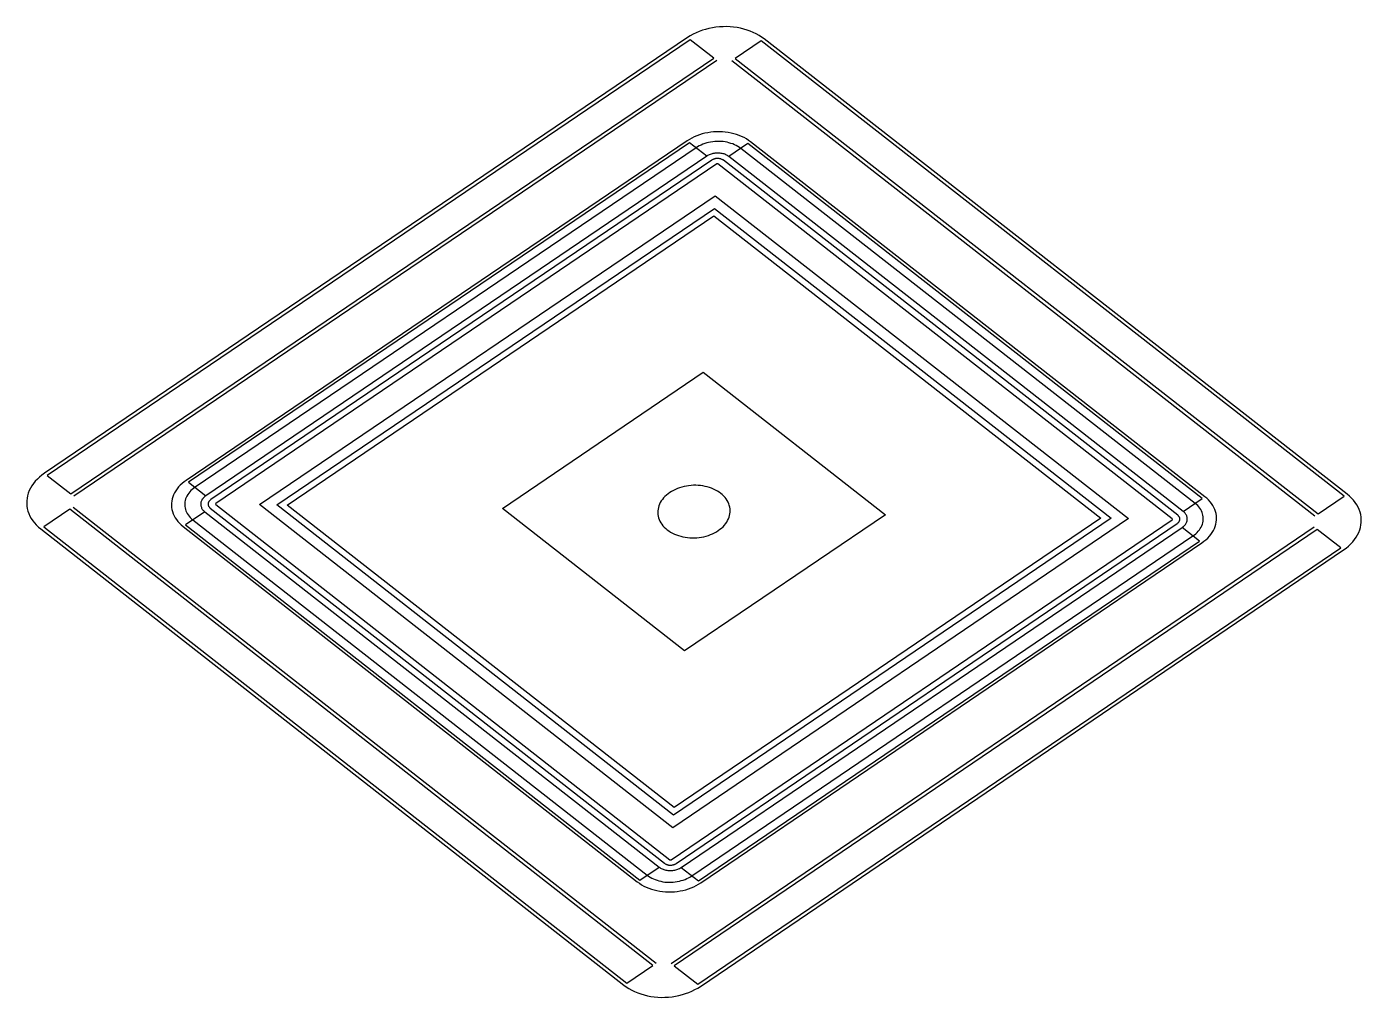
# Model space of a CAD drawing. Extents: x -68 to 264, y 51 to 115.
# Drawn here: x -27.037 to -25.37, y 84.462 to 85.675 of the extents above; entities that cross this region are included whole.
import ezdxf

# ---------------------------------------------------------------- set-up
doc = ezdxf.new("R2010")
doc.units = 0
doc.layers.get('0').update_dxf_attribs({"linetype": 'CONTINUOUS'})

msp = doc.modelspace()

# ---------------------------------------------------------------- linework, layer by layer
for p, q in [((-26.2013, 85.667), (-26.205, 85.6652)), ((-26.1974, 85.6686), (-26.2013, 85.667)), ((-26.1934, 85.6701), (-26.1974, 85.6686)), ((-26.1893, 85.6713), (-26.1934, 85.6701)), ((-26.1851, 85.6724), (-26.1893, 85.6713)), ((-26.1808, 85.6733), (-26.1851, 85.6724)), ((-26.1764, 85.6739), (-26.1808, 85.6733)), ((-26.172, 85.6744), (-26.1764, 85.6739)), ((-26.1676, 85.6746), (-26.172, 85.6744)), ((-26.1631, 85.6747), (-26.1676, 85.6746)), ((-26.1587, 85.6745), (-26.1631, 85.6747)), ((-26.1543, 85.6741), (-26.1587, 85.6745)), ((-26.15, 85.6735), (-26.1543, 85.6741)), ((-26.1457, 85.6727), (-26.15, 85.6735)), ((-26.1416, 85.6717), (-26.1457, 85.6727)), ((-26.1375, 85.6705), (-26.1416, 85.6717)), ((-26.1336, 85.6691), (-26.1375, 85.6705)), ((-26.1298, 85.6675), (-26.1336, 85.6691)), ((-26.1261, 85.6658), (-26.1298, 85.6675)), ((-26.2119, 85.661), (-27.0152, 85.1167)), ((-26.2086, 85.6584), (-27.0118, 85.114)), ((-26.2086, 85.6632), (-26.2119, 85.661)), ((-26.205, 85.6652), (-26.2086, 85.6632)), ((-26.1791, 85.6354), (-26.2086, 85.6584)), ((-26.12, 85.657), (-26.1525, 85.635)), ((-26.1226, 85.6638), (-26.1261, 85.6658)), ((-26.1194, 85.6617), (-26.1226, 85.6638)), ((-25.3915, 85.088), (-26.12, 85.657)), ((-26.1163, 85.6595), (-26.1194, 85.6617)), ((-25.3878, 85.0905), (-26.1163, 85.6595)), ((-26.9824, 85.091), (-26.1791, 85.6354)), ((-26.1525, 85.635), (-25.424, 85.0659)), ((-26.1753, 85.6324), (-26.9786, 85.088)), ((-25.4282, 85.0631), (-26.1567, 85.6321)), ((-26.2096, 85.5338), (-26.2124, 85.532)), ((-26.2066, 85.5355), (-26.2096, 85.5338)), ((-26.2036, 85.537), (-26.2066, 85.5355)), ((-26.2004, 85.5383), (-26.2036, 85.537)), ((-26.197, 85.5395), (-26.2004, 85.5383)), ((-26.1936, 85.5406), (-26.197, 85.5395)), ((-26.1901, 85.5415), (-26.1936, 85.5406)), ((-26.1866, 85.5422), (-26.1901, 85.5415)), ((-26.1829, 85.5427), (-26.1866, 85.5422)), ((-26.1793, 85.5431), (-26.1829, 85.5427)), ((-26.1756, 85.5433), (-26.1793, 85.5431)), ((-26.172, 85.5433), (-26.1756, 85.5433)), ((-26.1683, 85.5432), (-26.172, 85.5433)), ((-26.1647, 85.5429), (-26.1683, 85.5432)), ((-26.1611, 85.5424), (-26.1647, 85.5429)), ((-26.1575, 85.5417), (-26.1611, 85.5424)), ((-26.1541, 85.5409), (-26.1575, 85.5417)), ((-26.1507, 85.5399), (-26.1541, 85.5409)), ((-26.1475, 85.5387), (-26.1507, 85.5399)), ((-26.1443, 85.5374), (-26.1475, 85.5387)), ((-26.1413, 85.536), (-26.1443, 85.5374)), ((-26.1384, 85.5344), (-26.1413, 85.536)), ((-26.1357, 85.5326), (-26.1384, 85.5344)), ((-26.1331, 85.5308), (-26.1357, 85.5326)), ((-26.2124, 85.532), (-26.8382, 85.1078)), ((-26.2095, 85.5297), (-26.8353, 85.1055)), ((-26.2013, 85.5233), (-26.8271, 85.0991)), ((-26.1878, 85.5128), (-26.2095, 85.5297)), ((-26.1993, 85.5246), (-26.2013, 85.5233)), ((-26.1972, 85.5258), (-26.1993, 85.5246)), ((-26.195, 85.5268), (-26.1972, 85.5258)), ((-26.1928, 85.5278), (-26.195, 85.5268)), ((-26.1904, 85.5286), (-26.1928, 85.5278)), ((-26.188, 85.5294), (-26.1904, 85.5286)), ((-26.1856, 85.53), (-26.188, 85.5294)), ((-26.1831, 85.5305), (-26.1856, 85.53)), ((-26.1805, 85.5309), (-26.1831, 85.5305)), ((-26.1801, 85.5161), (-26.1813, 85.5158)), ((-26.1779, 85.5311), (-26.1805, 85.5309)), ((-26.1788, 85.5164), (-26.1801, 85.5161)), ((-26.1776, 85.5166), (-26.1788, 85.5164)), ((-26.1754, 85.5313), (-26.1779, 85.5311)), ((-26.1763, 85.5167), (-26.1776, 85.5166)), ((-26.175, 85.5168), (-26.1763, 85.5167)), ((-26.1728, 85.5313), (-26.1754, 85.5313)), ((-26.1737, 85.5168), (-26.175, 85.5168)), ((-26.1725, 85.5167), (-26.1737, 85.5168)), ((-26.1702, 85.5312), (-26.1728, 85.5313)), ((-26.1712, 85.5166), (-26.1725, 85.5167)), ((-26.17, 85.5164), (-26.1712, 85.5166)), ((-26.1676, 85.531), (-26.1702, 85.5312)), ((-26.1687, 85.5162), (-26.17, 85.5164)), ((-26.1675, 85.5159), (-26.1687, 85.5162)), ((-26.1651, 85.5306), (-26.1676, 85.531)), ((-26.1663, 85.5156), (-26.1675, 85.5159)), ((-26.1626, 85.5302), (-26.1651, 85.5306)), ((-26.1602, 85.5296), (-26.1626, 85.5302)), ((-26.1578, 85.5289), (-26.1602, 85.5296)), ((-26.1364, 85.5286), (-26.1602, 85.5124)), ((-26.1555, 85.5281), (-26.1578, 85.5289)), ((-26.1533, 85.5271), (-26.1555, 85.5281)), ((-26.1511, 85.5261), (-26.1533, 85.5271)), ((-26.1491, 85.525), (-26.1511, 85.5261)), ((-26.1472, 85.5238), (-26.1491, 85.525)), ((-26.1454, 85.5224), (-26.1472, 85.5238)), ((-25.5778, 85.079), (-26.1454, 85.5224)), ((-25.5688, 85.0852), (-26.1364, 85.5286)), ((-25.5656, 85.0874), (-26.1331, 85.5308)), ((-26.1878, 85.5128), (-26.8137, 85.0886)), ((-26.1816, 85.508), (-26.8074, 85.0837)), ((-26.1755, 85.5032), (-26.8013, 85.079)), ((-26.1869, 85.5135), (-26.1878, 85.5128)), ((-26.1858, 85.514), (-26.1869, 85.5135)), ((-26.1848, 85.5146), (-26.1858, 85.514)), ((-26.1836, 85.515), (-26.1848, 85.5146)), ((-26.1825, 85.5155), (-26.1836, 85.515)), ((-26.1813, 85.5158), (-26.1825, 85.5155)), ((-26.1811, 85.5083), (-26.1816, 85.508)), ((-26.1805, 85.5086), (-26.1811, 85.5083)), ((-26.18, 85.5089), (-26.1805, 85.5086)), ((-26.1794, 85.5091), (-26.18, 85.5089)), ((-26.1788, 85.5093), (-26.1794, 85.5091)), ((-26.1782, 85.5095), (-26.1788, 85.5093)), ((-26.1775, 85.5097), (-26.1782, 85.5095)), ((-26.1769, 85.5098), (-26.1775, 85.5097)), ((-26.1762, 85.5099), (-26.1769, 85.5098)), ((-26.1755, 85.51), (-26.1762, 85.5099)), ((-26.1749, 85.51), (-26.1755, 85.51)), ((-26.1745, 85.5034), (-26.1755, 85.5032)), ((-26.1742, 85.51), (-26.1749, 85.51)), ((-26.1739, 85.5032), (-26.1745, 85.5034)), ((-26.1735, 85.51), (-26.1742, 85.51)), ((-25.6063, 85.0597), (-26.1739, 85.5032)), ((-26.1729, 85.5099), (-26.1735, 85.51)), ((-26.1722, 85.5098), (-26.1729, 85.5099)), ((-26.1716, 85.5097), (-26.1722, 85.5098)), ((-26.1709, 85.5096), (-26.1716, 85.5097)), ((-26.1703, 85.5094), (-26.1709, 85.5096)), ((-26.1697, 85.5092), (-26.1703, 85.5094)), ((-26.1692, 85.5089), (-26.1697, 85.5092)), ((-26.1686, 85.5087), (-26.1692, 85.5089)), ((-26.1681, 85.5084), (-26.1686, 85.5087)), ((-26.1676, 85.5081), (-26.1681, 85.5084)), ((-26.1671, 85.5077), (-26.1676, 85.5081)), ((-25.5996, 85.0643), (-26.1671, 85.5077)), ((-26.1652, 85.5152), (-26.1663, 85.5156)), ((-26.1641, 85.5147), (-26.1652, 85.5152)), ((-26.1631, 85.5142), (-26.1641, 85.5147)), ((-26.1621, 85.5137), (-26.1631, 85.5142)), ((-26.1611, 85.513), (-26.1621, 85.5137)), ((-26.1602, 85.5124), (-26.1611, 85.513)), ((-25.5927, 85.069), (-26.1602, 85.5124)), ((-26.7465, 85.0775), (-26.1773, 85.4633)), ((-26.1773, 85.4633), (-25.6611, 85.06)), ((-26.7248, 85.0771), (-26.1784, 85.4476)), ((-26.712, 85.0769), (-26.179, 85.4383)), ((-26.179, 85.4383), (-25.6956, 85.0606)), ((-26.1784, 85.4476), (-25.6828, 85.0604)), ((-26.4432, 85.0726), (-26.1922, 85.2428)), ((-26.1922, 85.2428), (-25.9645, 85.0649)), ((-27.0152, 85.1167), (-27.0184, 85.1144)), ((-27.031, 85.1009), (-27.0327, 85.0979)), ((-27.0289, 85.1038), (-27.031, 85.1009)), ((-27.0267, 85.1066), (-27.0289, 85.1038)), ((-27.0241, 85.1093), (-27.0267, 85.1066)), ((-27.0214, 85.1119), (-27.0241, 85.1093)), ((-27.0184, 85.1144), (-27.0214, 85.1119)), ((-27.0118, 85.114), (-26.9824, 85.091)), ((-26.8477, 85.0995), (-26.8496, 85.0972)), ((-26.8456, 85.1018), (-26.8477, 85.0995)), ((-26.8433, 85.1039), (-26.8456, 85.1018)), ((-26.8409, 85.1059), (-26.8433, 85.1039)), ((-26.8382, 85.1078), (-26.8409, 85.1059)), ((-26.8353, 85.1055), (-26.8137, 85.0886)), ((-26.8271, 85.0991), (-26.829, 85.0978)), ((-26.2191, 85.0994), (-26.2218, 85.0985)), ((-26.2163, 85.1001), (-26.2191, 85.0994)), ((-26.2134, 85.1007), (-26.2163, 85.1001)), ((-26.2105, 85.1011), (-26.2134, 85.1007)), ((-26.2075, 85.1014), (-26.2105, 85.1011)), ((-26.2046, 85.1016), (-26.2075, 85.1014)), ((-26.2016, 85.1016), (-26.2046, 85.1016)), ((-26.1987, 85.1015), (-26.2016, 85.1016)), ((-26.1958, 85.1012), (-26.1987, 85.1015)), ((-26.1929, 85.1008), (-26.1958, 85.1012)), ((-26.19, 85.1003), (-26.1929, 85.1008)), ((-26.1873, 85.0996), (-26.19, 85.1003)), ((-26.1845, 85.0988), (-26.1873, 85.0996)), ((-27.037, 85.0854), (-27.0374, 85.0822)), ((-27.0364, 85.0886), (-27.037, 85.0854)), ((-27.0355, 85.0918), (-27.0364, 85.0886)), ((-27.0342, 85.0949), (-27.0355, 85.0918)), ((-27.0327, 85.0979), (-27.0342, 85.0949)), ((-26.8558, 85.0846), (-26.8563, 85.0819)), ((-26.855, 85.0872), (-26.8558, 85.0846)), ((-26.854, 85.0898), (-26.855, 85.0872)), ((-26.8528, 85.0923), (-26.854, 85.0898)), ((-26.8513, 85.0948), (-26.8528, 85.0923)), ((-26.8496, 85.0972), (-26.8513, 85.0948)), ((-26.8395, 85.0827), (-26.8399, 85.0809)), ((-26.8389, 85.0846), (-26.8395, 85.0827)), ((-26.8382, 85.0864), (-26.8389, 85.0846)), ((-26.8373, 85.0882), (-26.8382, 85.0864)), ((-26.8363, 85.09), (-26.8373, 85.0882)), ((-26.8351, 85.0916), (-26.8363, 85.09)), ((-26.8338, 85.0933), (-26.8351, 85.0916)), ((-26.8323, 85.0949), (-26.8338, 85.0933)), ((-26.8307, 85.0964), (-26.8323, 85.0949)), ((-26.829, 85.0978), (-26.8307, 85.0964)), ((-26.8187, 85.0832), (-26.8192, 85.0823)), ((-26.8182, 85.0841), (-26.8187, 85.0832)), ((-26.8176, 85.0849), (-26.8182, 85.0841)), ((-26.817, 85.0857), (-26.8176, 85.0849)), ((-26.8162, 85.0865), (-26.817, 85.0857)), ((-26.8154, 85.0873), (-26.8162, 85.0865)), ((-26.8146, 85.088), (-26.8154, 85.0873)), ((-26.8137, 85.0886), (-26.8146, 85.088)), ((-26.8088, 85.0826), (-26.8091, 85.0822)), ((-26.8084, 85.083), (-26.8088, 85.0826)), ((-26.8079, 85.0834), (-26.8084, 85.083)), ((-26.8074, 85.0837), (-26.8079, 85.0834)), ((-26.2433, 85.0839), (-26.2447, 85.082)), ((-26.2418, 85.0858), (-26.2433, 85.0839)), ((-26.2401, 85.0876), (-26.2418, 85.0858)), ((-26.2383, 85.0893), (-26.2401, 85.0876)), ((-26.2363, 85.0909), (-26.2383, 85.0893)), ((-26.2342, 85.0925), (-26.2363, 85.0909)), ((-26.2319, 85.0939), (-26.2342, 85.0925)), ((-26.2296, 85.0952), (-26.2319, 85.0939)), ((-26.2271, 85.0965), (-26.2296, 85.0952)), ((-26.2245, 85.0976), (-26.2271, 85.0965)), ((-26.2218, 85.0985), (-26.2245, 85.0976)), ((-26.1819, 85.0979), (-26.1845, 85.0988)), ((-26.1794, 85.0968), (-26.1819, 85.0979)), ((-26.1769, 85.0957), (-26.1794, 85.0968)), ((-26.1746, 85.0944), (-26.1769, 85.0957)), ((-26.1724, 85.093), (-26.1746, 85.0944)), ((-26.1704, 85.0915), (-26.1724, 85.093)), ((-26.1685, 85.0899), (-26.1704, 85.0915)), ((-26.1667, 85.0882), (-26.1685, 85.0899)), ((-26.1651, 85.0864), (-26.1667, 85.0882)), ((-26.1637, 85.0845), (-26.1651, 85.0864)), ((-26.1624, 85.0826), (-26.1637, 85.0845)), ((-26.1613, 85.0806), (-26.1624, 85.0826)), ((-25.5927, 85.069), (-25.5688, 85.0852)), ((-25.5632, 85.0854), (-25.5656, 85.0874)), ((-25.561, 85.0833), (-25.5632, 85.0854)), ((-25.559, 85.0811), (-25.561, 85.0833)), ((-25.424, 85.0659), (-25.3915, 85.088)), ((-25.3849, 85.0881), (-25.3878, 85.0905)), ((-25.3823, 85.0855), (-25.3849, 85.0881)), ((-25.3799, 85.0829), (-25.3823, 85.0855)), ((-25.3777, 85.0801), (-25.3799, 85.0829)), ((-27.0374, 85.0822), (-27.0375, 85.0789)), ((-27.0375, 85.0789), (-27.0373, 85.0757)), ((-27.0373, 85.0757), (-27.0368, 85.0725)), ((-27.0368, 85.0725), (-27.036, 85.0694)), ((-27.036, 85.0694), (-27.0349, 85.0663)), ((-27.0349, 85.0663), (-27.0335, 85.0632)), ((-26.9837, 85.0716), (-27.0162, 85.0496)), ((-26.2553, 84.5017), (-26.9837, 85.0716)), ((-26.9795, 85.0744), (-26.2511, 84.5045)), ((-26.8566, 85.0793), (-26.8567, 85.0766)), ((-26.8567, 85.0766), (-26.8565, 85.0739)), ((-26.8563, 85.0819), (-26.8566, 85.0793)), ((-26.8565, 85.0739), (-26.8561, 85.0713)), ((-26.8561, 85.0713), (-26.8554, 85.0687)), ((-26.8554, 85.0687), (-26.8545, 85.0661)), ((-26.8545, 85.0661), (-26.8534, 85.0636)), ((-26.8399, 85.0809), (-26.8401, 85.079)), ((-26.8401, 85.079), (-26.8401, 85.0771)), ((-26.8401, 85.0771), (-26.84, 85.0752)), ((-26.84, 85.0752), (-26.8397, 85.0734)), ((-26.8397, 85.0734), (-26.8392, 85.0715)), ((-26.8392, 85.0715), (-26.8386, 85.0697)), ((-26.815, 85.0685), (-26.8389, 85.0523)), ((-26.8386, 85.0697), (-26.8378, 85.0679)), ((-26.8378, 85.0679), (-26.8369, 85.0662)), ((-26.8369, 85.0662), (-26.8358, 85.0645)), ((-26.82, 85.0796), (-26.8201, 85.0787)), ((-26.8201, 85.0787), (-26.8201, 85.0777)), ((-26.8201, 85.0777), (-26.82, 85.0768)), ((-26.8198, 85.0805), (-26.82, 85.0796)), ((-26.82, 85.0768), (-26.8199, 85.0759)), ((-26.8199, 85.0759), (-26.8197, 85.075)), ((-26.8195, 85.0814), (-26.8198, 85.0805)), ((-26.8197, 85.075), (-26.8193, 85.0741)), ((-26.8192, 85.0823), (-26.8195, 85.0814)), ((-26.8193, 85.0741), (-26.819, 85.0732)), ((-26.819, 85.0732), (-26.8185, 85.0724)), ((-26.8185, 85.0724), (-26.8179, 85.0715)), ((-26.8179, 85.0715), (-26.8173, 85.0707)), ((-26.8173, 85.0707), (-26.8166, 85.07)), ((-26.8166, 85.07), (-26.8159, 85.0692)), ((-26.8159, 85.0692), (-26.815, 85.0685)), ((-26.815, 85.0685), (-26.2475, 84.6246)), ((-26.8107, 85.079), (-26.8108, 85.0785)), ((-26.8108, 85.0785), (-26.8108, 85.078)), ((-26.8108, 85.078), (-26.8108, 85.0776)), ((-26.8108, 85.0776), (-26.8107, 85.0771)), ((-26.8106, 85.0795), (-26.8107, 85.079)), ((-26.8107, 85.0771), (-26.8106, 85.0766)), ((-26.8105, 85.08), (-26.8106, 85.0795)), ((-26.8106, 85.0766), (-26.8104, 85.0761)), ((-26.8103, 85.0804), (-26.8105, 85.08)), ((-26.8104, 85.0761), (-26.8102, 85.0757)), ((-26.8101, 85.0809), (-26.8103, 85.0804)), ((-26.8102, 85.0757), (-26.8099, 85.0752)), ((-26.8098, 85.0814), (-26.8101, 85.0809)), ((-26.8099, 85.0752), (-26.8097, 85.0748)), ((-26.8095, 85.0818), (-26.8098, 85.0814)), ((-26.8097, 85.0748), (-26.8093, 85.0744)), ((-26.8091, 85.0822), (-26.8095, 85.0818)), ((-26.8093, 85.0744), (-26.809, 85.074)), ((-26.809, 85.074), (-26.8086, 85.0736)), ((-26.8086, 85.0736), (-26.8081, 85.0732)), ((-26.8081, 85.0732), (-26.2406, 84.6293)), ((-26.8013, 85.079), (-26.8017, 85.0785)), ((-26.8017, 85.0785), (-26.8014, 85.0778)), ((-26.8014, 85.0778), (-26.2339, 84.6338)), ((-26.2304, 84.6737), (-26.7465, 85.0775)), ((-26.2293, 84.6895), (-26.7248, 85.0771)), ((-26.2287, 84.6989), (-26.712, 85.0769)), ((-26.2155, 84.8946), (-26.4432, 85.0726)), ((-26.2487, 85.0716), (-26.249, 85.0695)), ((-26.249, 85.0695), (-26.249, 85.0673)), ((-26.249, 85.0673), (-26.2489, 85.0652)), ((-26.2483, 85.0738), (-26.2487, 85.0716)), ((-26.2477, 85.0759), (-26.2483, 85.0738)), ((-26.2469, 85.078), (-26.2477, 85.0759)), ((-26.2459, 85.08), (-26.2469, 85.078)), ((-26.2447, 85.082), (-26.2459, 85.08)), ((-26.1604, 85.0786), (-26.1613, 85.0806)), ((-26.1597, 85.0766), (-26.1604, 85.0786)), ((-26.1592, 85.0744), (-26.1597, 85.0766)), ((-26.1594, 85.0638), (-26.159, 85.0659)), ((-26.1588, 85.0723), (-26.1592, 85.0744)), ((-26.159, 85.0659), (-26.1587, 85.068)), ((-26.1587, 85.0702), (-26.1588, 85.0723)), ((-26.1587, 85.068), (-26.1587, 85.0702)), ((-25.5918, 85.0683), (-25.5927, 85.069)), ((-25.5911, 85.0676), (-25.5918, 85.0683)), ((-25.5904, 85.0668), (-25.5911, 85.0676)), ((-25.5897, 85.066), (-25.5904, 85.0668)), ((-25.5892, 85.0652), (-25.5897, 85.066)), ((-25.5762, 85.0776), (-25.5778, 85.079)), ((-25.5746, 85.0762), (-25.5762, 85.0776)), ((-25.5732, 85.0746), (-25.5746, 85.0762)), ((-25.5719, 85.073), (-25.5732, 85.0746)), ((-25.5708, 85.0713), (-25.5719, 85.073)), ((-25.5699, 85.0696), (-25.5708, 85.0713)), ((-25.5691, 85.0678), (-25.5699, 85.0696)), ((-25.5685, 85.066), (-25.5691, 85.0678)), ((-25.568, 85.0641), (-25.5685, 85.066)), ((-25.5572, 85.0788), (-25.559, 85.0811)), ((-25.5556, 85.0764), (-25.5572, 85.0788)), ((-25.5543, 85.0739), (-25.5556, 85.0764)), ((-25.5532, 85.0714), (-25.5543, 85.0739)), ((-25.5523, 85.0688), (-25.5532, 85.0714)), ((-25.5516, 85.0662), (-25.5523, 85.0688)), ((-25.5512, 85.0636), (-25.5516, 85.0662)), ((-25.3758, 85.0772), (-25.3777, 85.0801)), ((-25.3742, 85.0743), (-25.3758, 85.0772)), ((-25.3728, 85.0712), (-25.3742, 85.0743)), ((-25.3717, 85.0681), (-25.3728, 85.0712)), ((-25.3709, 85.065), (-25.3717, 85.0681)), ((-27.0335, 85.0632), (-27.0319, 85.0603)), ((-27.0319, 85.0603), (-27.03, 85.0574)), ((-27.03, 85.0574), (-27.0279, 85.0546)), ((-27.0279, 85.0546), (-27.0255, 85.052)), ((-27.0255, 85.052), (-27.0228, 85.0494)), ((-27.0228, 85.0494), (-27.02, 85.047)), ((-27.0162, 85.0496), (-26.2878, 84.4796)), ((-26.8534, 85.0636), (-26.8521, 85.0611)), ((-26.8521, 85.0611), (-26.8505, 85.0587)), ((-26.8505, 85.0587), (-26.8487, 85.0564)), ((-26.8487, 85.0564), (-26.8467, 85.0542)), ((-26.8467, 85.0542), (-26.8445, 85.0521)), ((-26.8445, 85.0521), (-26.8422, 85.0501)), ((-26.8422, 85.0501), (-26.2747, 84.6062)), ((-26.8389, 85.0523), (-26.2714, 84.6084)), ((-26.8358, 85.0645), (-26.8345, 85.0629)), ((-26.8345, 85.0629), (-26.8331, 85.0614)), ((-26.8331, 85.0614), (-26.8316, 85.0599)), ((-26.8316, 85.0599), (-26.8299, 85.0585)), ((-26.8299, 85.0585), (-26.2624, 84.6145)), ((-26.2489, 85.0652), (-26.2485, 85.0631)), ((-26.2485, 85.0631), (-26.248, 85.061)), ((-26.248, 85.061), (-26.2473, 85.0589)), ((-26.2473, 85.0589), (-26.2464, 85.0569)), ((-26.2464, 85.0569), (-26.2453, 85.0549)), ((-26.2453, 85.0549), (-26.244, 85.053)), ((-26.244, 85.053), (-26.2426, 85.0511)), ((-26.2426, 85.0511), (-26.241, 85.0493)), ((-26.241, 85.0493), (-26.2392, 85.0477)), ((-26.2325, 84.6337), (-25.6064, 85.0586)), ((-26.2324, 84.5042), (-25.4291, 85.0495)), ((-25.6611, 85.06), (-26.2304, 84.6737)), ((-25.6828, 85.0604), (-26.2293, 84.6895)), ((-25.6956, 85.0606), (-26.2287, 84.6989)), ((-26.2261, 84.629), (-25.6002, 85.0538)), ((-25.9645, 85.0649), (-26.2155, 84.8946)), ((-26.1694, 85.0482), (-26.1675, 85.0499)), ((-26.1675, 85.0499), (-26.1659, 85.0517)), ((-26.1659, 85.0517), (-26.1643, 85.0536)), ((-26.1643, 85.0536), (-26.163, 85.0555)), ((-26.163, 85.0555), (-26.1618, 85.0575)), ((-26.1618, 85.0575), (-26.1608, 85.0596)), ((-26.1608, 85.0596), (-26.16, 85.0616)), ((-26.16, 85.0616), (-26.1594, 85.0638)), ((-25.6064, 85.0586), (-25.606, 85.059)), ((-25.606, 85.059), (-25.6063, 85.0597)), ((-25.6002, 85.0538), (-25.5998, 85.0541)), ((-25.5998, 85.0541), (-25.5993, 85.0545)), ((-25.5991, 85.0639), (-25.5996, 85.0643)), ((-25.5993, 85.0545), (-25.5989, 85.0549)), ((-25.5987, 85.0636), (-25.5991, 85.0639)), ((-25.5989, 85.0549), (-25.5985, 85.0553)), ((-25.5984, 85.0632), (-25.5987, 85.0636)), ((-25.5985, 85.0553), (-25.5982, 85.0557)), ((-25.598, 85.0627), (-25.5984, 85.0632)), ((-25.5982, 85.0557), (-25.5979, 85.0562)), ((-25.5977, 85.0623), (-25.598, 85.0627)), ((-25.5979, 85.0562), (-25.5976, 85.0566)), ((-25.5975, 85.0619), (-25.5977, 85.0623)), ((-25.5976, 85.0566), (-25.5974, 85.0571)), ((-25.5973, 85.0614), (-25.5975, 85.0619)), ((-25.5974, 85.0571), (-25.5972, 85.0575)), ((-25.5971, 85.0609), (-25.5973, 85.0614)), ((-25.5972, 85.0575), (-25.5971, 85.058)), ((-25.597, 85.0604), (-25.5971, 85.0609)), ((-25.5971, 85.058), (-25.597, 85.0585)), ((-25.5969, 85.06), (-25.597, 85.0604)), ((-25.597, 85.0585), (-25.5969, 85.059)), ((-25.5969, 85.0595), (-25.5969, 85.06)), ((-25.5969, 85.059), (-25.5969, 85.0595)), ((-25.594, 85.0489), (-25.5931, 85.0495)), ((-25.5931, 85.0495), (-25.5922, 85.0503)), ((-25.5922, 85.0503), (-25.5914, 85.051)), ((-25.5914, 85.051), (-25.5907, 85.0518)), ((-25.5907, 85.0518), (-25.59, 85.0526)), ((-25.59, 85.0526), (-25.5894, 85.0534)), ((-25.5894, 85.0534), (-25.5889, 85.0543)), ((-25.5887, 85.0643), (-25.5892, 85.0652)), ((-25.5889, 85.0543), (-25.5885, 85.0552)), ((-25.5883, 85.0634), (-25.5887, 85.0643)), ((-25.5885, 85.0552), (-25.5882, 85.0561)), ((-25.588, 85.0625), (-25.5883, 85.0634)), ((-25.5882, 85.0561), (-25.5879, 85.057)), ((-25.5878, 85.0616), (-25.588, 85.0625)), ((-25.5879, 85.057), (-25.5877, 85.0579)), ((-25.5876, 85.0607), (-25.5878, 85.0616)), ((-25.5877, 85.0579), (-25.5876, 85.0588)), ((-25.5876, 85.0598), (-25.5876, 85.0607)), ((-25.5876, 85.0588), (-25.5876, 85.0598)), ((-25.5713, 85.0476), (-25.5703, 85.0493)), ((-25.5703, 85.0493), (-25.5694, 85.0511)), ((-25.5694, 85.0511), (-25.5687, 85.0529)), ((-25.5687, 85.0529), (-25.5682, 85.0548)), ((-25.5682, 85.0548), (-25.5678, 85.0566)), ((-25.5677, 85.0623), (-25.568, 85.0641)), ((-25.5678, 85.0566), (-25.5676, 85.0585)), ((-25.5676, 85.0604), (-25.5677, 85.0623)), ((-25.5676, 85.0585), (-25.5676, 85.0604)), ((-25.5537, 85.0477), (-25.5527, 85.0503)), ((-25.5527, 85.0503), (-25.5519, 85.0529)), ((-25.5519, 85.0529), (-25.5513, 85.0556)), ((-25.5513, 85.0556), (-25.551, 85.0583)), ((-25.551, 85.0609), (-25.5512, 85.0636)), ((-25.551, 85.0583), (-25.551, 85.0609)), ((-25.3713, 85.0489), (-25.3706, 85.0521)), ((-25.3704, 85.0618), (-25.3709, 85.065)), ((-25.3706, 85.0521), (-25.3703, 85.0553)), ((-25.3702, 85.0586), (-25.3704, 85.0618)), ((-25.3703, 85.0553), (-25.3702, 85.0586)), ((-27.02, 85.047), (-26.2916, 84.477)), ((-26.2392, 85.0477), (-26.2373, 85.0461)), ((-26.2373, 85.0461), (-26.2353, 85.0446)), ((-26.2353, 85.0446), (-26.2331, 85.0432)), ((-26.2331, 85.0432), (-26.2308, 85.0419)), ((-26.2308, 85.0419), (-26.2283, 85.0407)), ((-25.4253, 85.0465), (-26.2286, 84.5012)), ((-26.2283, 85.0407), (-26.2258, 85.0396)), ((-26.2258, 85.0396), (-26.2232, 85.0387)), ((-26.2232, 85.0387), (-26.2204, 85.0379)), ((-26.2204, 85.0379), (-26.2177, 85.0372)), ((-26.2199, 84.6241), (-25.594, 85.0489)), ((-26.2177, 85.0372), (-26.2148, 85.0367)), ((-26.2148, 85.0367), (-26.2119, 85.0363)), ((-26.2119, 85.0363), (-26.209, 85.036)), ((-26.209, 85.036), (-26.2061, 85.0359)), ((-26.2064, 84.6136), (-25.5805, 85.0384)), ((-26.2061, 85.0359), (-26.2031, 85.0359)), ((-26.2031, 85.0359), (-26.2001, 85.0361)), ((-26.2001, 85.0361), (-26.1972, 85.0364)), ((-26.1972, 85.0364), (-26.1943, 85.0369)), ((-26.1943, 85.0369), (-26.1914, 85.0374)), ((-26.1914, 85.0374), (-26.1886, 85.0381)), ((-26.1886, 85.0381), (-26.1859, 85.039)), ((-26.1859, 85.039), (-26.1832, 85.04)), ((-26.1832, 85.04), (-26.1806, 85.0411)), ((-26.1806, 85.0411), (-26.1781, 85.0423)), ((-26.1781, 85.0423), (-26.1757, 85.0436)), ((-26.1757, 85.0436), (-26.1735, 85.045)), ((-26.1735, 85.045), (-26.1714, 85.0466)), ((-26.1714, 85.0466), (-26.1694, 85.0482)), ((-25.5723, 85.032), (-25.594, 85.0489)), ((-25.5805, 85.0384), (-25.5787, 85.0397)), ((-25.5787, 85.0397), (-25.5769, 85.0411)), ((-25.5769, 85.0411), (-25.5753, 85.0426)), ((-25.5753, 85.0426), (-25.5739, 85.0442)), ((-25.5739, 85.0442), (-25.5725, 85.0459)), ((-25.5725, 85.0459), (-25.5713, 85.0476)), ((-25.5668, 85.0316), (-25.5643, 85.0336)), ((-25.5643, 85.0336), (-25.562, 85.0357)), ((-25.562, 85.0357), (-25.5599, 85.038)), ((-25.5599, 85.038), (-25.558, 85.0403)), ((-25.558, 85.0403), (-25.5564, 85.0427)), ((-25.5564, 85.0427), (-25.5549, 85.0452)), ((-25.5549, 85.0452), (-25.5537, 85.0477)), ((-25.3958, 85.0235), (-25.4253, 85.0465)), ((-25.3809, 85.0309), (-25.3787, 85.0337)), ((-25.3787, 85.0337), (-25.3766, 85.0366)), ((-25.3766, 85.0366), (-25.3749, 85.0396)), ((-25.3749, 85.0396), (-25.3734, 85.0426)), ((-25.3734, 85.0426), (-25.3722, 85.0458)), ((-25.3722, 85.0458), (-25.3713, 85.0489)), ((-26.1991, 84.4782), (-25.3958, 85.0235)), ((-26.1982, 84.6072), (-25.5723, 85.032)), ((-26.1957, 84.4755), (-25.3924, 85.0208)), ((-26.1953, 84.6049), (-25.5694, 85.0297)), ((-25.5694, 85.0297), (-25.5668, 85.0316)), ((-25.3924, 85.0208), (-25.3892, 85.0231)), ((-25.3892, 85.0231), (-25.3862, 85.0256)), ((-25.3862, 85.0256), (-25.3835, 85.0282)), ((-25.3835, 85.0282), (-25.3809, 85.0309)), ((-26.2339, 84.6338), (-26.2332, 84.6336)), ((-26.2332, 84.6336), (-26.2325, 84.6337)), ((-26.2714, 84.6084), (-26.2475, 84.6246)), ((-26.2475, 84.6246), (-26.2466, 84.6239)), ((-26.2466, 84.6239), (-26.2457, 84.6233)), ((-26.2457, 84.6233), (-26.2447, 84.6227)), ((-26.2447, 84.6227), (-26.2436, 84.6222)), ((-26.2436, 84.6222), (-26.2425, 84.6218)), ((-26.2425, 84.6218), (-26.2414, 84.6214)), ((-26.2414, 84.6214), (-26.2402, 84.621)), ((-26.2406, 84.6293), (-26.2402, 84.6289)), ((-26.2402, 84.6289), (-26.2397, 84.6286)), ((-26.2402, 84.621), (-26.239, 84.6207)), ((-26.2397, 84.6286), (-26.2391, 84.6283)), ((-26.2391, 84.6283), (-26.2386, 84.628)), ((-26.239, 84.6207), (-26.2378, 84.6205)), ((-26.2386, 84.628), (-26.238, 84.6278)), ((-26.238, 84.6278), (-26.2374, 84.6276)), ((-26.2378, 84.6205), (-26.2365, 84.6203)), ((-26.2374, 84.6276), (-26.2368, 84.6274)), ((-26.2368, 84.6274), (-26.2362, 84.6272)), ((-26.2365, 84.6203), (-26.2353, 84.6202)), ((-26.2362, 84.6272), (-26.2355, 84.6271)), ((-26.2355, 84.6271), (-26.2349, 84.627)), ((-26.2353, 84.6202), (-26.234, 84.6202)), ((-26.2349, 84.627), (-26.2342, 84.627)), ((-26.2342, 84.627), (-26.2335, 84.627)), ((-26.234, 84.6202), (-26.2327, 84.6202)), ((-26.2335, 84.627), (-26.2329, 84.627)), ((-26.2329, 84.627), (-26.2322, 84.627)), ((-26.2327, 84.6202), (-26.2314, 84.6203)), ((-26.2322, 84.627), (-26.2315, 84.6271)), ((-26.2315, 84.6271), (-26.2309, 84.6272)), ((-26.2314, 84.6203), (-26.2302, 84.6204)), ((-26.2309, 84.6272), (-26.2302, 84.6273)), ((-26.2302, 84.6273), (-26.2296, 84.6275)), ((-26.2302, 84.6204), (-26.2289, 84.6206)), ((-26.2296, 84.6275), (-26.2289, 84.6276)), ((-26.2289, 84.6276), (-26.2283, 84.6279)), ((-26.2289, 84.6206), (-26.2276, 84.6208)), ((-26.2283, 84.6279), (-26.2278, 84.6281)), ((-26.2278, 84.6281), (-26.2272, 84.6284)), ((-26.2276, 84.6208), (-26.2264, 84.6211)), ((-26.2272, 84.6284), (-26.2267, 84.6287)), ((-26.2267, 84.6287), (-26.2261, 84.629)), ((-26.2264, 84.6211), (-26.2252, 84.6215)), ((-26.2252, 84.6215), (-26.2241, 84.6219)), ((-26.2241, 84.6219), (-26.223, 84.6224)), ((-26.223, 84.6224), (-26.2219, 84.6229)), ((-26.2219, 84.6229), (-26.2209, 84.6235)), ((-26.2209, 84.6235), (-26.2199, 84.6241)), ((-26.2199, 84.6241), (-26.1982, 84.6072)), ((-26.2747, 84.6062), (-26.2721, 84.6043)), ((-26.2721, 84.6043), (-26.2694, 84.6025)), ((-26.2694, 84.6025), (-26.2665, 84.6009)), ((-26.2665, 84.6009), (-26.2635, 84.5995)), ((-26.2635, 84.5995), (-26.2603, 84.5982)), ((-26.2624, 84.6145), (-26.2606, 84.6132)), ((-26.2606, 84.6132), (-26.2586, 84.6119)), ((-26.2586, 84.6119), (-26.2566, 84.6108)), ((-26.2566, 84.6108), (-26.2545, 84.6098)), ((-26.2545, 84.6098), (-26.2523, 84.6089)), ((-26.2523, 84.6089), (-26.25, 84.608)), ((-26.25, 84.608), (-26.2476, 84.6073)), ((-26.2476, 84.6073), (-26.2451, 84.6068)), ((-26.2451, 84.6068), (-26.2426, 84.6063)), ((-26.2426, 84.6063), (-26.2401, 84.6059)), ((-26.2401, 84.6059), (-26.2375, 84.6057)), ((-26.2375, 84.6057), (-26.235, 84.6056)), ((-26.235, 84.6056), (-26.2324, 84.6056)), ((-26.2324, 84.6056), (-26.2298, 84.6058)), ((-26.2298, 84.6058), (-26.2272, 84.606)), ((-26.2272, 84.606), (-26.2247, 84.6064)), ((-26.2247, 84.6064), (-26.2221, 84.6069)), ((-26.2221, 84.6069), (-26.2197, 84.6076)), ((-26.2197, 84.6076), (-26.2173, 84.6083)), ((-26.2173, 84.6083), (-26.2149, 84.6091)), ((-26.2149, 84.6091), (-26.2127, 84.6101)), ((-26.2127, 84.6101), (-26.2105, 84.6112)), ((-26.2105, 84.6112), (-26.2084, 84.6123)), ((-26.2084, 84.6123), (-26.2064, 84.6136)), ((-26.2073, 84.5986), (-26.2041, 84.5999)), ((-26.2041, 84.5999), (-26.201, 84.6014)), ((-26.201, 84.6014), (-26.1981, 84.6031)), ((-26.1981, 84.6031), (-26.1953, 84.6049)), ((-26.2603, 84.5982), (-26.257, 84.597)), ((-26.257, 84.597), (-26.2537, 84.596)), ((-26.2537, 84.596), (-26.2502, 84.5952)), ((-26.2502, 84.5952), (-26.2467, 84.5945)), ((-26.2467, 84.5945), (-26.2431, 84.594)), ((-26.2431, 84.594), (-26.2394, 84.5937)), ((-26.2394, 84.5937), (-26.2358, 84.5935)), ((-26.2358, 84.5935), (-26.2321, 84.5936)), ((-26.2321, 84.5936), (-26.2284, 84.5938)), ((-26.2284, 84.5938), (-26.2248, 84.5942)), ((-26.2248, 84.5942), (-26.2212, 84.5947)), ((-26.2212, 84.5947), (-26.2176, 84.5954)), ((-26.2176, 84.5954), (-26.2141, 84.5963)), ((-26.2141, 84.5963), (-26.2107, 84.5974)), ((-26.2107, 84.5974), (-26.2073, 84.5986)), ((-26.2878, 84.4796), (-26.2553, 84.5017)), ((-26.2286, 84.5012), (-26.1991, 84.4782)), ((-26.2916, 84.477), (-26.2885, 84.4748)), ((-26.2885, 84.4748), (-26.2852, 84.4727)), ((-26.2852, 84.4727), (-26.2817, 84.4707)), ((-26.2817, 84.4707), (-26.2781, 84.469)), ((-26.2781, 84.469), (-26.2742, 84.4674)), ((-26.2742, 84.4674), (-26.2703, 84.466)), ((-26.2703, 84.466), (-26.2662, 84.4648)), ((-26.2184, 84.4652), (-26.2143, 84.4664)), ((-26.2143, 84.4664), (-26.2103, 84.4679)), ((-26.2103, 84.4679), (-26.2064, 84.4695)), ((-26.2064, 84.4695), (-26.2027, 84.4714)), ((-26.2027, 84.4714), (-26.1991, 84.4734)), ((-26.1991, 84.4734), (-26.1957, 84.4755)), ((-26.2662, 84.4648), (-26.262, 84.4638)), ((-26.262, 84.4638), (-26.2578, 84.463)), ((-26.2578, 84.463), (-26.2534, 84.4624)), ((-26.2534, 84.4624), (-26.249, 84.462)), ((-26.249, 84.462), (-26.2446, 84.4618)), ((-26.2446, 84.4618), (-26.2402, 84.4619)), ((-26.2402, 84.4619), (-26.2358, 84.4621)), ((-26.2358, 84.4621), (-26.2313, 84.4626)), ((-26.2313, 84.4626), (-26.227, 84.4632)), ((-26.227, 84.4632), (-26.2227, 84.4641)), ((-26.2227, 84.4641), (-26.2184, 84.4652))]:
    msp.add_line(p, q)

doc.saveas('drawing.dxf')
